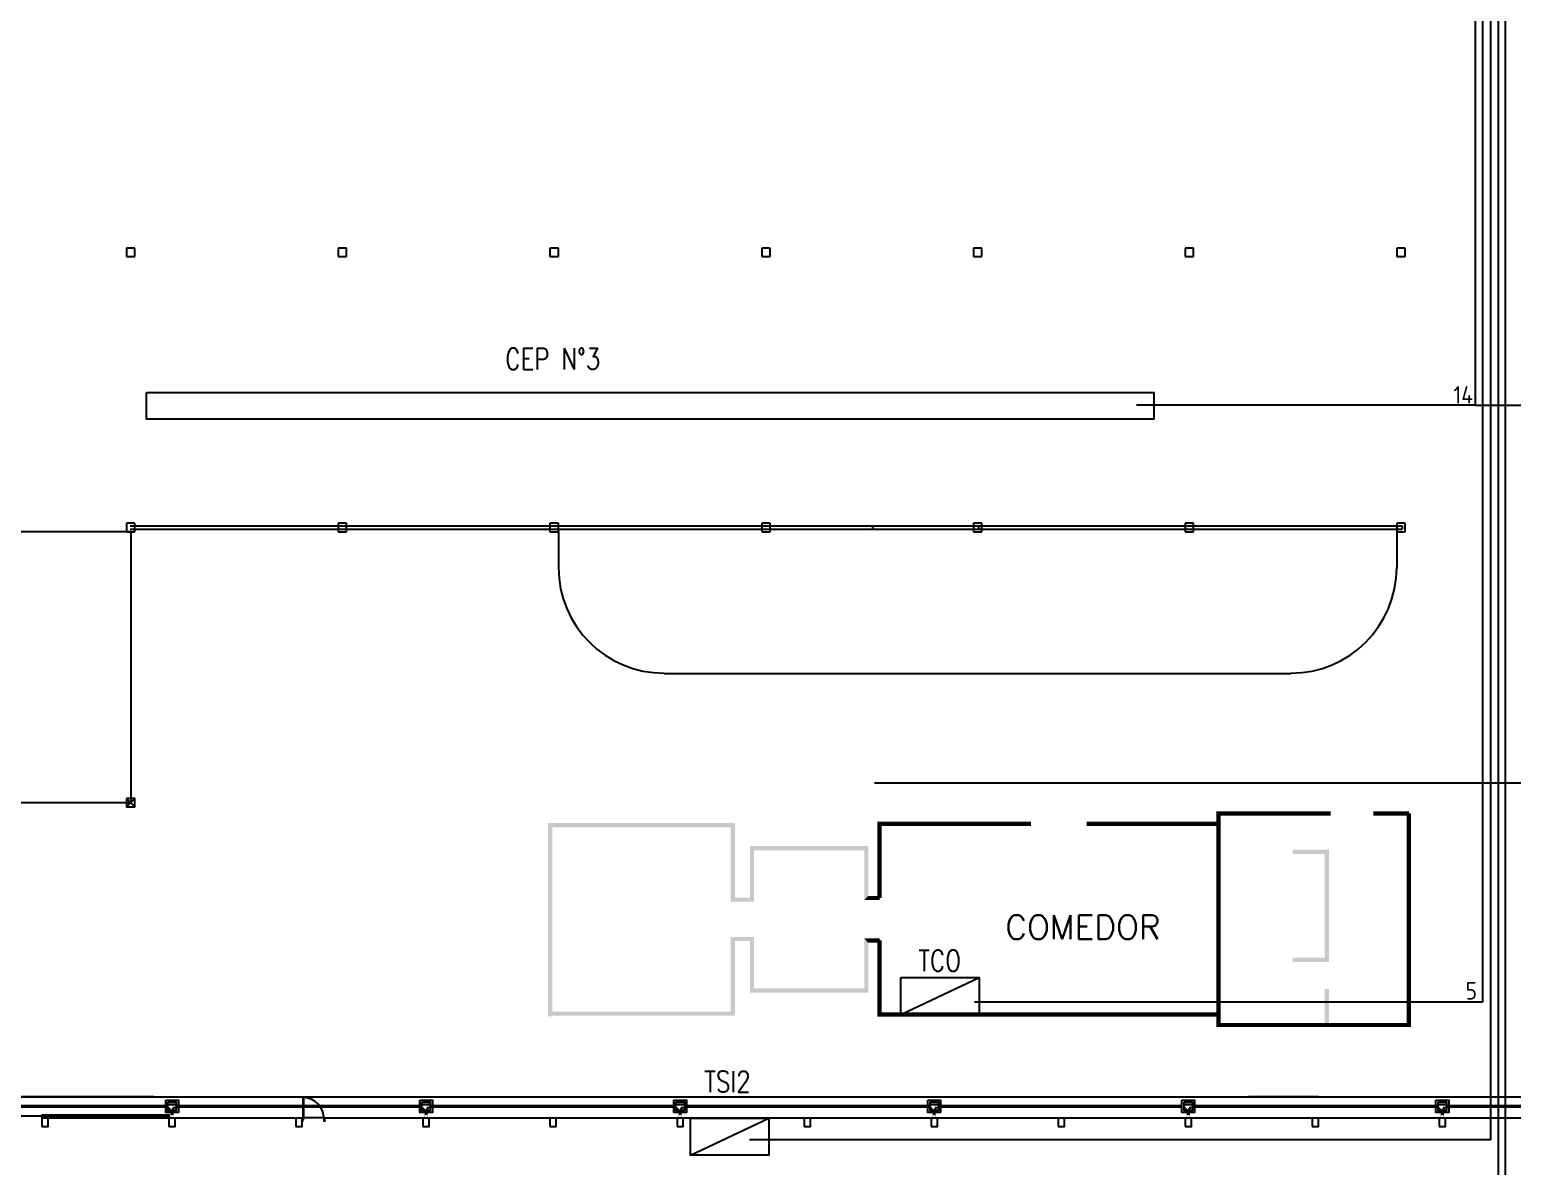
# Model space of a CAD drawing. Header units: millimetres. Extents: x 6770 to 7364, y 89910 to 90330.
# Drawn here: x 6971.3 to 7071.4, y 90065.7 to 90142.4 of the extents above; entities that cross this region are included whole.
import ezdxf

# ---------------------------------------------------------------- set-up
doc = ezdxf.new("R2010")
doc.units = ezdxf.units.MM
doc.header["$LTSCALE"] = 10
doc.linetypes.add('HIDDEN', pattern=[0.375, 0.25, -0.125])
for name, color, linetype in [('0-IE-BLINDOS', 5, 'Continuous'), ('A-MUROS', 10, 'Continuous'), ('ELECTRICIDAD', 6, 'Continuous'), ('MAQUINAS', 1, 'Continuous'), ('TEXTO', 3, 'Continuous')]:
    doc.layers.add(name, color=color, linetype=linetype)
doc.styles.add('ISO Proportional', font='isocp.shx')
doc.styles.add('MM-TITULO 200', font='romans.shx', dxfattribs={"width": 0.8, "height": 1000})
doc.styles.add('SIMPLEX', font='simplex')

# ---------------------------------------------------------------- blocks, each defined once
blk = doc.blocks.new('COL')
at = {"linetype": 'Continuous'}
for p, q in [((200, 200), (-200, 200)), ((-200, 200), (-200, -200)), ((200, -200), (200, 200)), ((-200, -200), (200, -200))]:
    blk.add_line(p, q, dxfattribs=at)
blk = doc.blocks.new('pta-escape')
for p, q in [((1.03, 0.01), (0.07, 0.01)), ((1.06, -0.13), (1.06, 0))]:
    blk.add_line(p, q)
blk.add_lwpolyline([(0.03, -0.03), (0.07, -0.03), (0.07, 0.97), (0.03, 0.97)], close=True)
for points in [[(0, -0.13), (0, -0.14), (0.03, -0.14), (0.03, -0.04), (0.04, -0.04), (0.04, -0.03), (0.03, -0.03), (0.03, 0.01), (0, 0.01), (0, 0)], [(1.06, -0.13), (1.06, -0.14), (1.03, -0.14), (1.03, -0.04), (1.02, -0.04), (1.02, -0.03), (1.03, -0.03), (1.03, 0.01), (1.06, 0.01), (1.06, 0)]]:
    blk.add_lwpolyline(points)
blk.add_arc((0.03, -0.03), 1.001, 0, 87.70939)

msp = doc.modelspace()

# ---------------------------------------------------------------- linework, layer by layer
at = {"layer": '0-IE-BLINDOS'}
msp.add_lwpolyline([(6979.24, 90117.97), (7047.21, 90117.97), (7047.21, 90116.15), (6979.24, 90116.15)], close=True, dxfattribs=at)
at = {"layer": 'A-MUROS', "linetype": 'Continuous'}
for p, q in [((6978.13, 90108.96), (7035.84, 90108.96)), ((6978.13, 90108.74), (7035.84, 90108.74)), ((7007.03, 90108.57), (7007.03, 90106.16)), ((7035.37, 90108.96), (7063.95, 90108.96)), ((7035.37, 90108.74), (7063.95, 90108.74)), ((7063.6, 90108.57), (7063.6, 90106.16))]:
    msp.add_line(p, q, dxfattribs=at)
at = {"layer": 'A-MUROS', "linetype": 'HIDDEN'}
for p, q in [((6978.17, 90108.57), (6978.17, 90090.28)), ((6978.17, 90090.28), (6963.88, 90090.28))]:
    msp.add_line(p, q, dxfattribs=at)
at = {"layer": 'A-MUROS'}
for p, q in [((7014.17, 90099.01), (7056.45, 90099.01)), ((7133.79, 90091.6), (7028.36, 90091.6)), ((6978.45, 90090.57), (6977.88, 90090)), ((6977.88, 90090.57), (6978.45, 90090)), ((6979.73, 90070.43), (6962.17, 90070.43)), ((7058.31, 90070.43), (7053.6, 90070.43)), ((6981.24, 90069.9), (6980.67, 90069.9)), ((6981.24, 90069.69), (6981.02, 90069.69)), ((6998.38, 90069.9), (6997.81, 90069.9)), ((6998.38, 90069.69), (6998.16, 90069.69)), ((7015.53, 90069.9), (7014.95, 90069.9)), ((7015.53, 90069.69), (7015.3, 90069.69)), ((7032.67, 90069.9), (7032.1, 90069.9)), ((7032.67, 90069.69), (7032.45, 90069.69)), ((7049.81, 90069.9), (7049.24, 90069.9)), ((7049.81, 90069.69), (7049.59, 90069.69)), ((7066.95, 90069.9), (7066.38, 90069.9)), ((7066.95, 90069.69), (7066.73, 90069.69)), ((6972.17, 90069.14), (6964.03, 90069.14))]:
    msp.add_line(p, q, dxfattribs=at)
for points in [[(6963.88, 90108.57), (6978.17, 90108.57), (6978.17, 90090.28), (6963.88, 90090.28)], [(6977.88, 90090.57), (6977.88, 90090), (6978.45, 90090), (6978.45, 90090.57)], [(6962.17, 90070.43), (7179.74, 90070.43), (7179.74, 90038.43), (6962.17, 90038.43)], [(6980.53, 90070.22), (6981.38, 90070.22), (6981.38, 90069.37), (6980.53, 90069.37)], [(6997.67, 90070.22), (6998.53, 90070.22), (6998.53, 90069.37), (6997.67, 90069.37)], [(7014.81, 90070.22), (7015.67, 90070.22), (7015.67, 90069.37), (7014.81, 90069.37)], [(7031.95, 90070.22), (7032.81, 90070.22), (7032.81, 90069.37), (7031.95, 90069.37)], [(7049.1, 90070.22), (7049.95, 90070.22), (7049.95, 90069.37), (7049.1, 90069.37)], [(7066.24, 90070.22), (7067.1, 90070.22), (7067.1, 90069.37), (7066.24, 90069.37)], [(6972.17, 90069.22), (6980.74, 90069.22), (6980.74, 90069.07), (6972.17, 90069.07)], [(6980.67, 90070.08), (6981.24, 90070.08), (6981.24, 90069.51), (6980.67, 90069.51)], [(6997.81, 90070.08), (6998.38, 90070.08), (6998.38, 90069.51), (6997.81, 90069.51)], [(7014.95, 90070.08), (7015.53, 90070.08), (7015.53, 90069.51), (7014.95, 90069.51)], [(7032.1, 90070.08), (7032.67, 90070.08), (7032.67, 90069.51), (7032.1, 90069.51)], [(7049.24, 90070.08), (7049.81, 90070.08), (7049.81, 90069.51), (7049.24, 90069.51)], [(7066.38, 90070.08), (7066.95, 90070.08), (7066.95, 90069.51), (7066.38, 90069.51)], [(6972.17, 90068.43), (6972.6, 90068.43), (6972.6, 90069), (6972.17, 90069)], [(6980.74, 90068.43), (6981.17, 90068.43), (6981.17, 90069), (6980.74, 90069)], [(6989.31, 90068.43), (6989.74, 90068.43), (6989.74, 90069), (6989.31, 90069)], [(6997.88, 90068.43), (6998.31, 90068.43), (6998.31, 90069), (6997.88, 90069)], [(7006.45, 90068.43), (7006.88, 90068.43), (7006.88, 90069), (7006.45, 90069)], [(7015.03, 90068.43), (7015.45, 90068.43), (7015.45, 90069), (7015.03, 90069)], [(7023.6, 90068.43), (7024.03, 90068.43), (7024.03, 90069), (7023.6, 90069)], [(7032.17, 90068.43), (7032.6, 90068.43), (7032.6, 90069), (7032.17, 90069)], [(7040.74, 90068.43), (7041.17, 90068.43), (7041.17, 90069), (7040.74, 90069)], [(7049.31, 90068.43), (7049.74, 90068.43), (7049.74, 90069), (7049.31, 90069)], [(7057.88, 90068.43), (7058.31, 90068.43), (7058.31, 90069), (7057.88, 90069)], [(7066.45, 90068.43), (7066.88, 90068.43), (7066.88, 90069), (7066.45, 90069)]]:
    msp.add_lwpolyline(points, close=True, dxfattribs=at)
for points, const_width in [([(7059.13, 90089.56), (7051.56, 90089.56), (7051.56, 90075.28), (7064.41, 90075.28), (7064.41, 90089.56)], 0.286), ([(7064.41, 90089.56), (7062.02, 90089.56)], 0.286), ([(7038.92, 90088.85), (7028.7, 90088.85), (7028.7, 90083.85)], 0.286), ([(7051.56, 90088.85), (7042.68, 90088.85)], 0.286), ([(7028.7, 90080.99), (7028.7, 90075.99), (7051.56, 90075.99)], 0.286), ([(6980.67, 90069.79), (6964.1, 90069.79)], 0.214), ([(6980.95, 90069.22), (6980.95, 90069.51)], 0.214), ([(6997.81, 90069.79), (6981.24, 90069.79)], 0.214), ([(6998.1, 90069.22), (6998.1, 90069.51)], 0.214), ([(7014.95, 90069.79), (6998.38, 90069.79)], 0.214), ([(7015.24, 90069.22), (7015.24, 90069.51)], 0.214), ([(7032.1, 90069.79), (7015.53, 90069.79)], 0.214), ([(7032.38, 90069.22), (7032.38, 90069.51)], 0.214), ([(7049.1, 90069.79), (7032.67, 90069.79)], 0.214), ([(7049.53, 90069.22), (7049.53, 90069.51)], 0.214), ([(7066.38, 90069.79), (7049.95, 90069.79)], 0.214), ([(7066.67, 90069.22), (7066.67, 90069.51)], 0.214), ([(7083.53, 90069.79), (7066.95, 90069.79)], 0.214)]:
    msp.add_lwpolyline(points, dxfattribs=dict(at, const_width=const_width))
at = {"layer": 'A-MUROS', "const_width": 0.0214}
for points in [[(6981.06, 90069.11, -1), (6980.85, 90069.11, -1)], [(6998.2, 90069.11, -1), (6997.99, 90069.11, -1)], [(7015.35, 90069.11, -1), (7015.13, 90069.11, -1)], [(7032.49, 90069.11, -1), (7032.28, 90069.11, -1)], [(7049.63, 90069.11, -1), (7049.42, 90069.11, -1)], [(7066.78, 90069.11, -1), (7066.56, 90069.11, -1)]]:
    msp.add_lwpolyline(points, format="xyb", close=True, dxfattribs=at)
at = {"layer": 'A-MUROS'}
for points in [[(6980.74, 90069), (6972.6, 90069)], [(6989.31, 90069), (6981.17, 90069)], [(6997.88, 90069), (6991.25, 90069)], [(7006.45, 90069), (6998.31, 90069)], [(7015.03, 90069), (7006.88, 90069)], [(7023.6, 90069), (7015.45, 90069)], [(7032.17, 90069), (7024.03, 90069)], [(7040.74, 90069), (7032.6, 90069)], [(7049.31, 90069), (7041.17, 90069)], [(7057.88, 90069), (7049.74, 90069)], [(7066.45, 90069), (7058.31, 90069)], [(7075.03, 90069), (7066.88, 90069)]]:
    msp.add_lwpolyline(points, dxfattribs=at)
at = {"layer": 'A-MUROS', "linetype": 'Continuous'}
for centre, start, end in [((7014.17, 90106.16), 180, 270), ((7056.45, 90106.16), 270, 0)]:
    msp.add_arc(centre, 7.14, start, end, dxfattribs=at)
at = {"layer": 'A-MUROS'}
for centre, radius, end in [((6980.67, 90069.51), 0.179, 90), ((6980.67, 90069.51), 0.393, 27.0357), ((6997.81, 90069.51), 0.179, 90), ((6997.81, 90069.51), 0.393, 27.0357), ((7014.95, 90069.51), 0.179, 90), ((7014.95, 90069.51), 0.393, 27.0357), ((7032.1, 90069.51), 0.179, 90), ((7032.1, 90069.51), 0.393, 27.0357), ((7049.24, 90069.51), 0.179, 90), ((7049.24, 90069.51), 0.393, 27.0357), ((7066.38, 90069.51), 0.179, 90), ((7066.38, 90069.51), 0.393, 27.0357)]:
    msp.add_arc(centre, radius, 0, end, dxfattribs=at)
at = {"layer": 'A-MUROS', "linetype": 'Continuous'}
for points in [[(7018.66, 90088.63), (7018.95, 90088.92), (7006.61, 90088.63), (7006.32, 90088.92)], [(7006.61, 90088.63), (7006.32, 90088.92), (7006.61, 90075.87), (7006.32, 90075.87)], [(7018.66, 90083.6), (7018.95, 90083.88), (7018.66, 90088.63), (7018.95, 90088.92)], [(7027.66, 90087.07), (7027.94, 90087.36), (7020.23, 90087.07), (7019.95, 90087.36)], [(7020.23, 90087.07), (7019.95, 90087.36), (7020.23, 90083.6), (7019.95, 90083.88)], [(7027.66, 90083.71), (7027.94, 90083.99), (7027.66, 90087.07), (7027.94, 90087.36)], [(7020.23, 90083.6), (7019.95, 90083.88), (7018.66, 90083.6), (7018.95, 90083.88)], [(7028.7, 90083.71), (7028.7, 90083.99), (7027.66, 90083.71), (7027.94, 90083.99)], [(7018.66, 90081.23), (7018.95, 90080.94), (7018.66, 90076.19), (7018.95, 90075.91)], [(7020.23, 90081.23), (7019.95, 90080.94), (7018.66, 90081.23), (7018.95, 90080.94)], [(7020.23, 90077.75), (7019.95, 90077.46), (7020.23, 90081.23), (7019.95, 90080.94)], [(7027.66, 90081.12), (7027.94, 90080.83), (7027.66, 90077.75), (7027.94, 90077.46)], [(7028.7, 90081.12), (7028.7, 90080.83), (7027.66, 90081.12), (7027.94, 90080.83)], [(7027.66, 90077.75), (7027.94, 90077.46), (7020.23, 90077.75), (7019.95, 90077.46)], [(7018.66, 90076.19), (7018.95, 90075.91), (7006.61, 90076.19), (7006.32, 90075.91)]]:
    msp.add_trace(points, dxfattribs=at)
at = {"layer": 'A-MUROS'}
for points in [[(7058.74, 90086.83), (7059.03, 90087.11), (7056.58, 90086.83), (7056.58, 90087.11)], [(7058.74, 90079.53), (7059.03, 90079.53), (7058.74, 90086.83), (7059.03, 90087.11)], [(7058.74, 90079.54), (7059.03, 90079.83), (7056.58, 90079.54), (7056.58, 90079.83)], [(7058.74, 90075.24), (7059.03, 90075.24), (7058.74, 90077.72), (7059.03, 90077.72)]]:
    msp.add_trace(points, dxfattribs=at)
at = {"layer": 'ELECTRICIDAD'}
for p, q in [((7030.14, 90075.99), (7035.42, 90078.48)), ((7015.95, 90066.51), (7021.23, 90069))]:
    msp.add_line(p, q, dxfattribs=at)
for points in [[(7030.14, 90078.48), (7035.42, 90078.48), (7035.42, 90075.99), (7030.14, 90075.99)], [(7015.95, 90069), (7021.23, 90069), (7021.23, 90066.51), (7015.95, 90066.51)]]:
    msp.add_lwpolyline(points, close=True, dxfattribs=at)
at = {"layer": 'MAQUINAS', "color": 1, "linetype": 'Continuous'}
for p, q in [((7028.23, 90108.96), (7028.23, 90108.74)), ((7035.37, 90108.96), (7035.37, 90108.74)), ((7063.95, 90108.96), (7063.95, 90108.74))]:
    msp.add_line(p, q, dxfattribs=at)
at = {"layer": 'TEXTO', "color": 32, "linetype": 'ByBlock', "true_color": 0xcd6928}
for p, q in [((7068.89, 90205.39), (7068.89, 90117.11)), ((7068.89, 90117.11), (7046.03, 90117.11)), ((7068.89, 90117.11), (7084.6, 90117.11))]:
    msp.add_line(p, q, dxfattribs=at)
at = {"layer": 'TEXTO', "linetype": 'ByBlock'}
for p, q in [((7069.39, 90205.39), (7069.39, 90076.82)), ((7070.44, 90205.39), (7070.44, 90041.11)), ((7069.39, 90076.82), (7035.11, 90076.82))]:
    msp.add_line(p, q, dxfattribs=at)
at = {"layer": 'TEXTO', "color": 215, "linetype": 'ByBlock', "true_color": 0xa953a0}
for p, q in [((7069.91, 90205.39), (7069.91, 90067.54)), ((7069.91, 90067.54), (7019.91, 90067.54))]:
    msp.add_line(p, q, dxfattribs=at)
at = {"layer": 'TEXTO', "color": 152, "linetype": 'ByBlock', "true_color": 0x2776bb}
msp.add_line((7070.91, 90205.41), (7070.91, 90041.12), dxfattribs=at)

# ---------------------------------------------------------------- block references
at = {"layer": 'A-MUROS', "linetype": 'Continuous', "xscale": 0.001428571428571429, "yscale": 0.001428571428571429, "zscale": 0.001428571428571429}
for p in [(6978.17, 90127.42), (6978.17, 90127.42), (6992.45, 90127.42), (6992.45, 90127.42), (7006.74, 90127.42), (7006.74, 90127.42), (7021.03, 90127.42), (7021.03, 90127.42), (7021.03, 90127.42), (7021.03, 90127.42), (7035.31, 90127.42), (7049.6, 90127.42), (7063.88, 90127.42), (6978.17, 90108.85), (6992.45, 90108.85), (7006.74, 90108.85), (7021.03, 90108.85), (7021.03, 90108.85), (7035.31, 90108.85), (7049.6, 90108.85), (7063.88, 90108.85), (6978.17, 90090.28), (6978.17, 90090.28)]:
    msp.add_blockref('COL', p, dxfattribs=at)
at = {"layer": 'A-MUROS', "xscale": 1.428571428571429, "yscale": 1.428571428571429, "zscale": 1.428571428571429}
msp.add_blockref('pta-escape', (6989.74, 90069), dxfattribs=at)

# ---------------------------------------------------------------- texts
at = {"layer": 'TEXTO', "color": 30, "linetype": 'ByBlock', "true_color": 0xf8991e, "style": 'ISO Proportional'}
msp.add_text('14', height=1.178, dxfattribs=at).set_placement((7067.42, 90117.21))
at = {"layer": 'TEXTO', "linetype": 'Continuous', "style": 'SIMPLEX'}
msp.add_text('COMEDOR', height=1.631, dxfattribs=at).set_placement((7037.18, 90081.07))
at = {"layer": 'TEXTO', "color": 3, "linetype": 'ByBlock', "style": 'ISO Proportional'}
msp.add_text('5', height=1.18, dxfattribs=at).set_placement((7068.24, 90077))
at = {"layer": 'TEXTO', "attachment_point": 1, "style": 'MM-TITULO 200'}
for s, insert, char_height in [('\\pxqc;CEP N°3', (7002.36, 90120.94), 1.4286), ('\\pxqc;TCO', (7028.47, 90080.34), 1.429), ('\\pxqc;TSI2', (7014.15, 90072.17), 1.429)]:
    msp.add_mtext_dynamic_manual_height_columns(s, width=8.5714, gutter_width=7.14, heights=[0], dxfattribs=dict(at, insert=insert, char_height=char_height))

doc.saveas('drawing.dxf')
